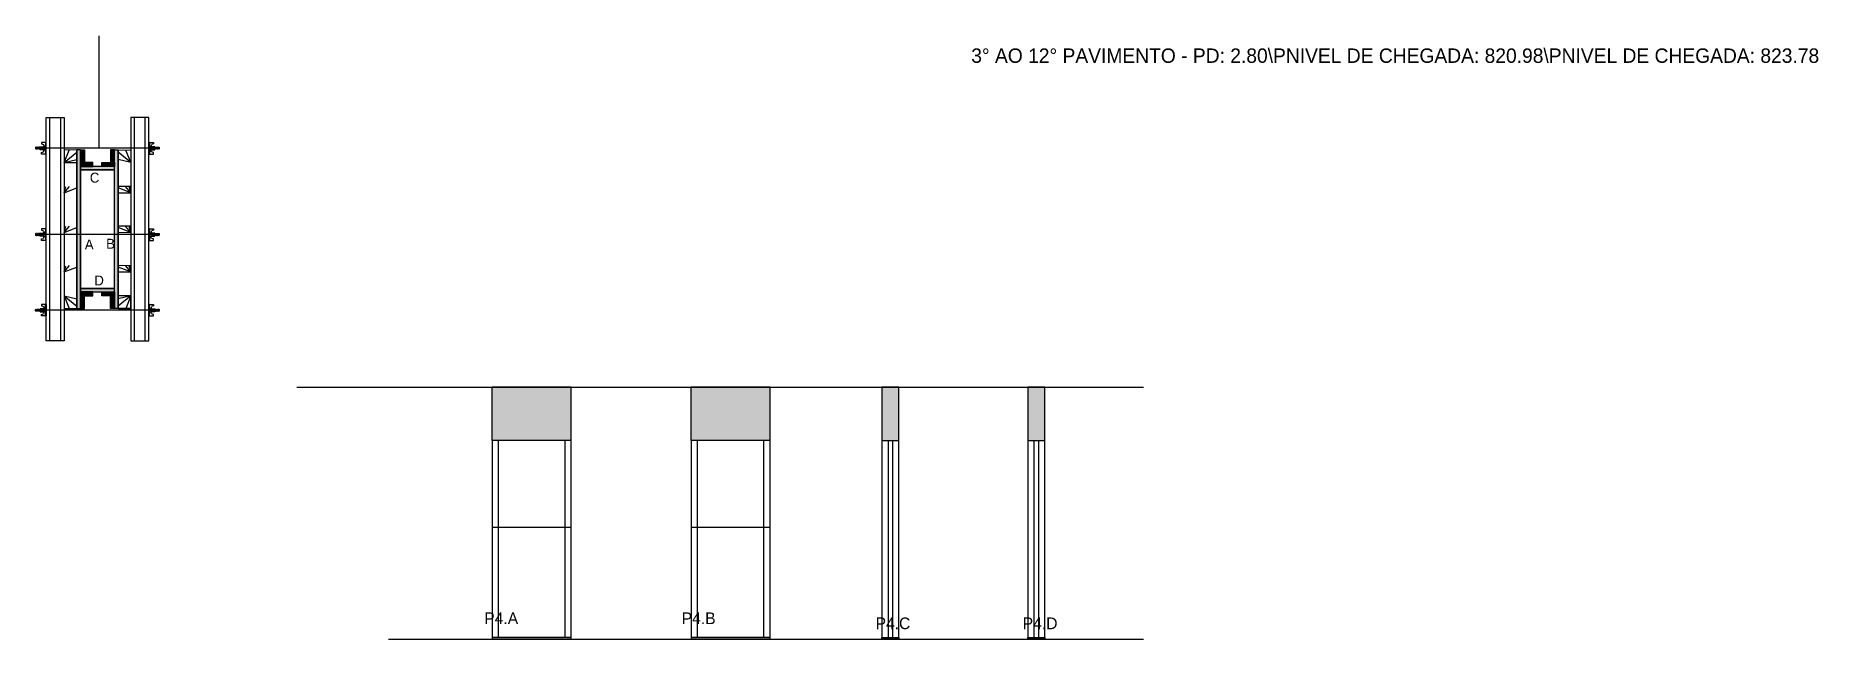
# Model space of a CAD drawing. Header units: metres. Extents: x 2715 to 4698, y 10969 to 11640.
import ezdxf

# ---------------------------------------------------------------- set-up
doc = ezdxf.new("R2010")
doc.units = ezdxf.units.M
for name, color, linetype in [('CHAPA', 7, 'Continuous'), ('COTA', 7, 'Continuous'), ('Hachura', 7, 'Continuous'), ('Madeira', 7, 'Continuous'), ('NOMENCLATURA', 7, 'Continuous'), ('Nível', 7, 'Continuous'), ('Painéis', 7, 'Continuous'), ('Perfil Metálico', 7, 'Continuous'), ('SARR_2.2x7', 7, 'Continuous'), ('SARRAFO', 7, 'Continuous'), ('Texto Seção', 7, 'Continuous'), ('TEXTO_GERAL', 7, 'Continuous')]:
    doc.layers.add(name, color=color, linetype=linetype)

msp = doc.modelspace()

# ---------------------------------------------------------------- hatches: boundary and pattern name
at = {"layer": 'COTA'}
h = msp.add_hatch(color=7, dxfattribs=at)
h.dxf.hatch_style = 1
h.paths.add_polyline_path([(3222.7, 11190), (3310.7, 11190), (3310.7, 11190), (3310.7, 11249), (3310.7, 11249), (3222.7, 11249), (3222.7, 11249), (3222.7, 11190)])
h = msp.add_hatch(color=7, dxfattribs=at)
h.dxf.hatch_style = 1
h.paths.add_polyline_path([(3444, 11190), (3532, 11190), (3532, 11190), (3532, 11249), (3532, 11249), (3444, 11249), (3444, 11249), (3444, 11190)])
h = msp.add_hatch(color=7, dxfattribs=at)
h.dxf.hatch_style = 1
h.paths.add_polyline_path([(3675.1, 11190), (3675.1, 11249), (3675.1, 11249), (3656.1, 11249), (3656.1, 11249), (3656.1, 11190), (3656.1, 11190), (3675.1, 11190)])
h = msp.add_hatch(color=7, dxfattribs=at)
h.dxf.hatch_style = 1
h.paths.add_polyline_path([(3837.5, 11190), (3837.5, 11249), (3837.5, 11249), (3818.5, 11249), (3818.5, 11249), (3818.5, 11190), (3818.5, 11190), (3837.5, 11190)])
at = {"layer": 'Hachura'}
h = msp.add_hatch(color=7, dxfattribs=at)
h.dxf.hatch_style = 1
h.paths.add_polyline_path([(2764.5, 11512.7), (2760.5, 11512.7), (2760.5, 11512.7), (2760.5, 11336.7), (2760.5, 11336.7), (2764.5, 11336.7), (2764.5, 11336.7), (2764.5, 11512.7)])
h = msp.add_hatch(color=7, dxfattribs=at)
h.dxf.hatch_style = 1
h.paths.add_polyline_path([(2764.5, 11498.7), (2768.9, 11498.7), (2768.9, 11498.7), (2768.9, 11512.7), (2768.9, 11512.7), (2764.5, 11512.7), (2764.5, 11512.7), (2764.5, 11498.7)])
h = msp.add_hatch(color=7, dxfattribs=at)
h.dxf.hatch_style = 1
h.paths.add_polyline_path([(2802.5, 11498.7), (2798.1, 11498.7), (2798.1, 11498.7), (2798.1, 11512.7), (2798.1, 11512.7), (2802.5, 11512.7), (2802.5, 11512.7), (2802.5, 11498.7)])
h = msp.add_hatch(color=7, dxfattribs=at)
h.dxf.hatch_style = 1
h.paths.add_polyline_path([(2802.5, 11512.7), (2806.5, 11512.7), (2806.5, 11512.7), (2806.5, 11336.7), (2806.5, 11336.7), (2802.5, 11336.7), (2802.5, 11336.7), (2802.5, 11512.7)])
h = msp.add_hatch(color=7, dxfattribs=at)
h.dxf.hatch_style = 1
h.paths.add_polyline_path([(2764.5, 11494.3), (2764.5, 11498.7), (2764.5, 11498.7), (2778.5, 11498.7), (2778.5, 11498.7), (2778.5, 11494.3), (2778.5, 11494.3), (2764.5, 11494.3)])
h = msp.add_hatch(color=7, dxfattribs=at)
h.dxf.hatch_style = 1
h.paths.add_polyline_path([(2802.5, 11490.7), (2802.5, 11494.3), (2802.5, 11494.3), (2764.5, 11494.3), (2764.5, 11494.3), (2764.5, 11490.7), (2764.5, 11490.7), (2802.5, 11490.7)])
h = msp.add_hatch(color=7, dxfattribs=at)
h.dxf.hatch_style = 1
h.paths.add_polyline_path([(2802.5, 11490.7), (2802.5, 11494.3), (2802.5, 11494.3), (2764.5, 11494.3), (2764.5, 11494.3), (2764.5, 11490.7), (2764.5, 11490.7), (2802.5, 11490.7)])
h = msp.add_hatch(color=7, dxfattribs=at)
h.dxf.hatch_style = 1
h.paths.add_polyline_path([(2802.5, 11494.3), (2802.5, 11498.7), (2802.5, 11498.7), (2788.5, 11498.7), (2788.5, 11498.7), (2788.5, 11494.3), (2788.5, 11494.3), (2802.5, 11494.3)])
h = msp.add_hatch(color=7, dxfattribs=at)
h.dxf.hatch_style = 1
h.paths.add_polyline_path([(2802.5, 11355.1), (2802.5, 11358.7), (2802.5, 11358.7), (2764.5, 11358.7), (2764.5, 11358.7), (2764.5, 11355.1), (2764.5, 11355.1), (2802.5, 11355.1)])
h = msp.add_hatch(color=7, dxfattribs=at)
h.dxf.hatch_style = 1
h.paths.add_polyline_path([(2802.5, 11355.1), (2802.5, 11358.7), (2802.5, 11358.7), (2764.5, 11358.7), (2764.5, 11358.7), (2764.5, 11355.1), (2764.5, 11355.1), (2802.5, 11355.1)])
h = msp.add_hatch(color=7, dxfattribs=at)
h.dxf.hatch_style = 1
h.paths.add_polyline_path([(2764.5, 11350.7), (2764.5, 11355.1), (2764.5, 11355.1), (2778.5, 11355.1), (2778.5, 11355.1), (2778.5, 11350.7), (2778.5, 11350.7), (2764.5, 11350.7)])
h = msp.add_hatch(color=7, dxfattribs=at)
h.dxf.hatch_style = 1
h.paths.add_polyline_path([(2764.5, 11350.7), (2768.9, 11350.7), (2768.9, 11350.7), (2768.9, 11336.7), (2768.9, 11336.7), (2764.5, 11336.7), (2764.5, 11336.7), (2764.5, 11350.7)])
h = msp.add_hatch(color=7, dxfattribs=at)
h.dxf.hatch_style = 1
h.paths.add_polyline_path([(2802.5, 11350.7), (2802.5, 11355.1), (2802.5, 11355.1), (2788.5, 11355.1), (2788.5, 11355.1), (2788.5, 11350.7), (2788.5, 11350.7), (2802.5, 11350.7)])
h = msp.add_hatch(color=7, dxfattribs=at)
h.dxf.hatch_style = 1
h.paths.add_polyline_path([(2802.5, 11350.7), (2798.1, 11350.7), (2798.1, 11350.7), (2798.1, 11336.7), (2798.1, 11336.7), (2802.5, 11336.7), (2802.5, 11336.7), (2802.5, 11350.7)])

# ---------------------------------------------------------------- linework, layer by layer
at = {"layer": 'CHAPA', "color": 7, "lineweight": 25}
for points in [[(2764.5, 11512.7), (2760.5, 11512.7), (2760.5, 11336.7), (2764.5, 11336.7)], [(2764.5, 11512.7), (2760.5, 11512.7), (2760.5, 11336.7), (2764.5, 11336.7)], [(2802.5, 11512.7), (2806.5, 11512.7), (2806.5, 11336.7), (2802.5, 11336.7)], [(2802.5, 11512.7), (2806.5, 11512.7), (2806.5, 11336.7), (2802.5, 11336.7)], [(2802.5, 11490.7), (2802.5, 11494.3), (2764.5, 11494.3), (2764.5, 11490.7)], [(2802.5, 11490.7), (2802.5, 11494.3), (2764.5, 11494.3), (2764.5, 11490.7)], [(2802.5, 11355.1), (2802.5, 11358.7), (2764.5, 11358.7), (2764.5, 11355.1)], [(2802.5, 11355.1), (2802.5, 11358.7), (2764.5, 11358.7), (2764.5, 11355.1)]]:
    msp.add_lwpolyline(points, close=True, dxfattribs=at)
at = {"layer": 'COTA', "color": 7, "lineweight": 25}
for p, q in [((3310.7, 11249), (3222.7, 11249)), ((3222.7, 11190), (3222.7, 11249)), ((3310.7, 11190), (3310.7, 11249)), ((3532, 11249), (3444, 11249)), ((3444, 11190), (3444, 11249)), ((3532, 11190), (3532, 11249))]:
    msp.add_line(p, q, dxfattribs=at)
for points in [[(3675.1, 11190), (3675.1, 11249), (3656.1, 11249), (3656.1, 11190)], [(3837.5, 11190), (3837.5, 11249), (3818.5, 11249), (3818.5, 11190)]]:
    msp.add_lwpolyline(points, dxfattribs=at)
at = {"layer": 'Defpoints', "color": 7, "lineweight": 25}
msp.add_line((2785.4, 11514.7), (2785.4, 11639.7), dxfattribs=at)
at = {"layer": 'Hachura', "color": 7, "lineweight": 25}
for p, q in [((2715.1, 11515.7), (2714.7, 11515.4)), ((2714.7, 11515.4), (2714.7, 11514.1)), ((2715.1, 11513.8), (2714.7, 11514.1)), ((2715.4, 11515.7), (2715.1, 11515.7)), ((2715.1, 11515.7), (2715.1, 11515.7)), ((2715.1, 11513.8), (2715.1, 11515.7)), ((2715.7, 11513.8), (2715.1, 11515.1)), ((2715.6, 11513.7), (2715.1, 11514.8)), ((2715.1, 11514.3), (2715.4, 11513.6)), ((2715.1, 11514), (2715.2, 11513.8)), ((2715.2, 11513.8), (2715.1, 11513.8)), ((2715.4, 11515.7), (2716.3, 11513.8)), ((2715.4, 11515.7), (2716.3, 11513.8)), ((2715.5, 11515.8), (2716.6, 11513.6)), ((2716.8, 11513.7), (2715.7, 11515.8)), ((2715.7, 11513.8), (2716.3, 11513.8)), ((2716.5, 11515.7), (2715.9, 11515.7)), ((2716.9, 11513.8), (2715.9, 11515.7)), ((2716.5, 11515.7), (2717.5, 11513.8)), ((2716.6, 11515.8), (2717.7, 11513.6)), ((2717.9, 11513.7), (2716.9, 11515.8)), ((2717.5, 11513.8), (2716.9, 11513.8)), ((2717.7, 11515.7), (2717.1, 11515.7)), ((2718, 11513.8), (2717.1, 11515.7)), ((2717.3, 11515.7), (2717.1, 11515.7)), ((2717.7, 11515.7), (2718.7, 11513.8)), ((2717.8, 11515.8), (2718.9, 11513.6)), ((2719.1, 11513.7), (2718, 11515.8)), ((2718.2, 11513.8), (2718, 11513.8)), ((2718.9, 11515.7), (2718.2, 11515.7)), ((2719.2, 11513.8), (2718.2, 11515.7)), ((2718.2, 11513.8), (2718.7, 11513.8)), ((2718.9, 11515.7), (2719.8, 11513.8)), ((2719.8, 11514.5), (2719.2, 11515.8)), ((2719.2, 11513.8), (2719.8, 11513.8)), ((2719.8, 11514.8), (2719.4, 11515.7)), ((2719.8, 11515.7), (2719.4, 11515.7)), ((2851.3, 11514.7), (2719.5, 11514.7)), ((2719.8, 11513), (2719.8, 11516.3)), ((2719.8, 11516.3), (2723, 11516.3)), ((2719.8, 11515.3), (2723, 11515.3)), ((2719.8, 11513.8), (2723, 11513.8)), ((2723, 11513), (2719.8, 11513)), ((2719.9, 11513), (2719.9, 11516.3)), ((2726.5, 11521.1), (2721.4, 11521.1)), ((2721.4, 11521.1), (2721.4, 11519.4)), ((2721.4, 11519.4), (2723.6, 11518.9)), ((2721.4, 11509.9), (2723.6, 11510.5)), ((2721.4, 11508.2), (2721.4, 11509.9)), ((2725.6, 11508.2), (2721.4, 11508.2)), ((2723, 11516.6), (2723, 11512.7)), ((2725.6, 11516.6), (2723, 11516.6)), ((2723, 11512.7), (2723, 11513)), ((2723, 11512.7), (2723, 11513)), ((2723, 11512.7), (2725.6, 11512.7)), ((2725.6, 11515), (2723.6, 11515)), ((2723.6, 11514.5), (2725.6, 11514.5)), ((2723.8, 11518.5), (2723.8, 11516.6)), ((2723.8, 11510.8), (2723.8, 11512.7)), ((2725.6, 11521.1), (2725.6, 11508.2)), ((2725.6, 11521.1), (2725.6, 11516)), ((2725.6, 11521), (2726.5, 11521)), ((2725.6, 11520.8), (2726.5, 11520.8)), ((2725.6, 11520.4), (2726.5, 11520.4)), ((2725.6, 11520), (2726.5, 11520)), ((2725.6, 11519.1), (2726.5, 11519.1)), ((2725.6, 11517.7), (2726.5, 11517.7)), ((2725.6, 11514.7), (2725.6, 11516.6)), ((2725.6, 11516), (2725.6, 11515.3)), ((2725.6, 11514.7), (2726.5, 11514.7)), ((2725.6, 11511.6), (2726.5, 11511.6)), ((2725.6, 11510.2), (2726.5, 11510.2)), ((2725.6, 11509.4), (2726.5, 11509.4)), ((2725.6, 11508.9), (2726.5, 11508.9)), ((2725.6, 11508.6), (2726.5, 11508.6)), ((2725.6, 11508.4), (2726.5, 11508.4)), ((2725.6, 11508.2), (2726.5, 11508.2)), ((2725.9, 11515.6), (2725.7, 11515.6)), ((2725.8, 11513.7), (2726.2, 11513.7)), ((2726.4, 11515.6), (2725.9, 11515.6)), ((2726.5, 11508.2), (2726.5, 11521.1)), ((2726.5, 11509.2), (2726.5, 11517)), ((2840.5, 11508.2), (2840.5, 11521.1)), ((2840.5, 11521.1), (2845.7, 11521.1)), ((2841.5, 11521), (2840.5, 11521)), ((2841.5, 11520.8), (2840.5, 11520.8)), ((2841.5, 11520.4), (2840.5, 11520.4)), ((2841.5, 11520), (2840.5, 11520)), ((2841.5, 11519.1), (2840.5, 11519.1)), ((2841.5, 11517.7), (2840.5, 11517.7)), ((2840.5, 11509.2), (2840.5, 11517)), ((2841.4, 11514.7), (2840.5, 11514.7)), ((2841.5, 11511.6), (2840.5, 11511.6)), ((2841.5, 11510.2), (2840.5, 11510.2)), ((2841.5, 11509.4), (2840.5, 11509.4)), ((2841.5, 11508.9), (2840.5, 11508.9)), ((2841.5, 11508.6), (2840.5, 11508.6)), ((2841.5, 11508.4), (2840.5, 11508.4)), ((2841.4, 11508.2), (2840.5, 11508.2)), ((2840.7, 11515.6), (2841.1, 11515.6)), ((2841.3, 11513.7), (2840.9, 11513.7)), ((2841.1, 11515.6), (2841.3, 11515.6)), ((2841.4, 11521.1), (2841.4, 11508.2)), ((2841.4, 11521.1), (2841.4, 11516)), ((2841.4, 11514.7), (2841.4, 11516.6)), ((2841.4, 11516.6), (2844, 11516.6)), ((2841.4, 11516), (2841.4, 11515.3)), ((2841.4, 11515), (2843.4, 11515)), ((2843.4, 11514.5), (2841.4, 11514.5)), ((2844, 11512.7), (2841.4, 11512.7)), ((2841.4, 11508.2), (2845.7, 11508.2)), ((2843.2, 11518.5), (2843.2, 11516.6)), ((2843.2, 11510.8), (2843.2, 11512.7)), ((2845.7, 11519.4), (2843.5, 11518.9)), ((2845.7, 11509.9), (2843.5, 11510.5)), ((2844, 11516.6), (2844, 11512.7)), ((2847.2, 11516.3), (2844, 11516.3)), ((2847.2, 11515.3), (2844, 11515.3)), ((2847.2, 11513.8), (2844, 11513.8)), ((2844, 11513), (2847.2, 11513)), ((2844, 11512.7), (2844, 11513)), ((2844, 11512.7), (2844, 11513)), ((2845.7, 11521.1), (2845.7, 11519.4)), ((2845.7, 11508.2), (2845.7, 11509.9)), ((2847.2, 11513), (2847.2, 11516.3)), ((2847.2, 11513), (2847.2, 11516.3)), ((2847.2, 11514.5), (2847.9, 11515.8)), ((2848.2, 11515.7), (2847.2, 11513.8)), ((2847.2, 11514.8), (2847.7, 11515.7)), ((2847.2, 11515.7), (2847.7, 11515.7)), ((2847.9, 11513.8), (2847.2, 11513.8)), ((2847.9, 11513.8), (2848.9, 11515.7)), ((2848, 11513.7), (2849, 11515.8)), ((2849.3, 11515.8), (2848.2, 11513.6)), ((2848.2, 11515.7), (2848.9, 11515.7)), ((2849.4, 11515.7), (2848.4, 11513.8)), ((2848.8, 11513.8), (2848.4, 11513.8)), ((2848.8, 11513.8), (2849, 11513.8)), ((2849, 11513.8), (2850, 11515.7)), ((2849.1, 11513.7), (2850.2, 11515.8)), ((2850.4, 11515.8), (2849.4, 11513.6)), ((2849.4, 11515.7), (2850, 11515.7)), ((2850.5, 11515.7), (2849.6, 11513.8)), ((2849.6, 11513.8), (2850.2, 11513.8)), ((2849.8, 11515.7), (2850, 11515.7)), ((2850.2, 11513.8), (2851.2, 11515.7)), ((2850.3, 11513.7), (2851.4, 11515.8)), ((2851.6, 11515.8), (2850.5, 11513.6)), ((2850.5, 11515.7), (2851.2, 11515.7)), ((2851.7, 11515.7), (2850.7, 11513.8)), ((2851.7, 11515.7), (2850.7, 11513.8)), ((2851.4, 11513.8), (2850.7, 11513.8)), ((2851.4, 11513.8), (2852, 11515.1)), ((2851.4, 11513.7), (2852, 11514.8)), ((2851.7, 11515.7), (2852, 11515.7)), ((2852, 11514.3), (2851.7, 11513.6)), ((2852, 11514), (2851.9, 11513.8)), ((2851.9, 11513.8), (2852, 11513.8)), ((2852, 11515.7), (2852, 11515.7)), ((2852, 11515.7), (2852.3, 11515.4)), ((2852, 11513.8), (2852, 11515.7)), ((2852, 11513.8), (2852.3, 11514.1)), ((2852.3, 11515.4), (2852.3, 11514.1)), ((2726.5, 11425.1), (2721.4, 11425.1)), ((2721.4, 11425.1), (2721.4, 11423.4)), ((2725.6, 11425.1), (2725.6, 11412.2)), ((2725.6, 11425.1), (2725.6, 11420)), ((2725.6, 11425), (2726.5, 11425)), ((2726.5, 11412.2), (2726.5, 11425.1)), ((2840.5, 11412.2), (2840.5, 11425.1)), ((2840.5, 11425.1), (2845.7, 11425.1)), ((2841.5, 11425), (2840.5, 11425)), ((2841.4, 11425.1), (2841.4, 11412.2)), ((2841.4, 11425.1), (2841.4, 11420)), ((2845.7, 11425.1), (2845.7, 11423.4)), ((2715.1, 11419.7), (2714.7, 11419.4)), ((2714.7, 11419.4), (2714.7, 11418.1)), ((2715.1, 11417.8), (2714.7, 11418.1)), ((2715.4, 11419.7), (2715.1, 11419.7)), ((2715.1, 11419.7), (2715.1, 11419.7)), ((2715.1, 11417.8), (2715.1, 11419.7)), ((2715.7, 11417.8), (2715.1, 11419.1)), ((2715.6, 11417.7), (2715.1, 11418.8)), ((2715.1, 11418.3), (2715.4, 11417.6)), ((2715.1, 11418), (2715.2, 11417.8)), ((2715.2, 11417.8), (2715.1, 11417.8)), ((2715.4, 11419.7), (2716.3, 11417.8)), ((2715.4, 11419.7), (2716.3, 11417.8)), ((2715.5, 11419.8), (2716.6, 11417.6)), ((2716.8, 11417.7), (2715.7, 11419.8)), ((2715.7, 11417.8), (2716.3, 11417.8)), ((2716.5, 11419.7), (2715.9, 11419.7)), ((2716.9, 11417.8), (2715.9, 11419.7)), ((2716.5, 11419.7), (2717.5, 11417.8)), ((2716.6, 11419.8), (2717.7, 11417.6)), ((2717.9, 11417.7), (2716.9, 11419.8)), ((2717.5, 11417.8), (2716.9, 11417.8)), ((2717.7, 11419.7), (2717.1, 11419.7)), ((2718, 11417.8), (2717.1, 11419.7)), ((2717.3, 11419.7), (2717.1, 11419.7)), ((2717.7, 11419.7), (2718.7, 11417.8)), ((2717.8, 11419.8), (2718.9, 11417.6)), ((2719.1, 11417.7), (2718, 11419.8)), ((2718.2, 11417.8), (2718, 11417.8)), ((2718.9, 11419.7), (2718.2, 11419.7)), ((2719.2, 11417.8), (2718.2, 11419.7)), ((2718.2, 11417.8), (2718.7, 11417.8)), ((2718.9, 11419.7), (2719.8, 11417.8)), ((2719.8, 11418.5), (2719.2, 11419.8)), ((2719.2, 11417.8), (2719.8, 11417.8)), ((2719.8, 11418.8), (2719.4, 11419.7)), ((2719.8, 11419.7), (2719.4, 11419.7)), ((2851.3, 11418.7), (2719.5, 11418.7)), ((2719.8, 11417), (2719.8, 11420.3)), ((2719.8, 11420.3), (2723, 11420.3)), ((2719.8, 11419.3), (2723, 11419.3)), ((2719.8, 11417.8), (2723, 11417.8)), ((2723, 11417), (2719.8, 11417)), ((2719.9, 11417), (2719.9, 11420.3)), ((2721.4, 11423.4), (2723.6, 11422.9)), ((2721.4, 11413.9), (2723.6, 11414.5)), ((2721.4, 11412.2), (2721.4, 11413.9)), ((2725.6, 11412.2), (2721.4, 11412.2)), ((2723, 11420.6), (2723, 11416.7)), ((2725.6, 11420.6), (2723, 11420.6)), ((2723, 11416.7), (2723, 11417)), ((2723, 11416.7), (2723, 11417)), ((2723, 11416.7), (2725.6, 11416.7)), ((2725.6, 11419), (2723.6, 11419)), ((2723.6, 11418.5), (2725.6, 11418.5)), ((2723.8, 11422.5), (2723.8, 11420.6)), ((2723.8, 11414.8), (2723.8, 11416.7)), ((2725.6, 11424.8), (2726.5, 11424.8)), ((2725.6, 11424.4), (2726.5, 11424.4)), ((2725.6, 11424), (2726.5, 11424)), ((2725.6, 11423.1), (2726.5, 11423.1)), ((2725.6, 11421.7), (2726.5, 11421.7)), ((2725.6, 11418.7), (2725.6, 11420.6)), ((2725.6, 11420), (2725.6, 11419.3)), ((2725.6, 11418.7), (2726.5, 11418.7)), ((2725.6, 11415.6), (2726.5, 11415.6)), ((2725.6, 11414.2), (2726.5, 11414.2)), ((2725.6, 11413.4), (2726.5, 11413.4)), ((2725.6, 11412.9), (2726.5, 11412.9)), ((2725.6, 11412.6), (2726.5, 11412.6)), ((2725.6, 11412.4), (2726.5, 11412.4)), ((2725.6, 11412.2), (2726.5, 11412.2)), ((2725.9, 11419.6), (2725.7, 11419.6)), ((2725.8, 11417.7), (2726.2, 11417.7)), ((2726.4, 11419.6), (2725.9, 11419.6)), ((2726.5, 11413.2), (2726.5, 11421)), ((2841.5, 11424.8), (2840.5, 11424.8)), ((2841.5, 11424.4), (2840.5, 11424.4)), ((2841.5, 11424), (2840.5, 11424)), ((2841.5, 11423.1), (2840.5, 11423.1)), ((2841.5, 11421.7), (2840.5, 11421.7)), ((2840.5, 11413.2), (2840.5, 11421)), ((2841.4, 11418.7), (2840.5, 11418.7)), ((2841.5, 11415.6), (2840.5, 11415.6)), ((2841.5, 11414.2), (2840.5, 11414.2)), ((2841.5, 11413.4), (2840.5, 11413.4)), ((2841.5, 11412.9), (2840.5, 11412.9)), ((2841.5, 11412.6), (2840.5, 11412.6)), ((2841.5, 11412.4), (2840.5, 11412.4)), ((2841.4, 11412.2), (2840.5, 11412.2)), ((2840.7, 11419.6), (2841.1, 11419.6)), ((2841.3, 11417.7), (2840.9, 11417.7)), ((2841.1, 11419.6), (2841.3, 11419.6)), ((2841.4, 11418.7), (2841.4, 11420.6)), ((2841.4, 11420.6), (2844, 11420.6)), ((2841.4, 11420), (2841.4, 11419.3)), ((2841.4, 11419), (2843.4, 11419)), ((2843.4, 11418.5), (2841.4, 11418.5)), ((2844, 11416.7), (2841.4, 11416.7)), ((2841.4, 11412.2), (2845.7, 11412.2)), ((2843.2, 11422.5), (2843.2, 11420.6)), ((2843.2, 11414.8), (2843.2, 11416.7)), ((2845.7, 11423.4), (2843.5, 11422.9)), ((2845.7, 11413.9), (2843.5, 11414.5)), ((2844, 11420.6), (2844, 11416.7)), ((2847.2, 11420.3), (2844, 11420.3)), ((2847.2, 11419.3), (2844, 11419.3)), ((2847.2, 11417.8), (2844, 11417.8)), ((2844, 11417), (2847.2, 11417)), ((2844, 11416.7), (2844, 11417)), ((2844, 11416.7), (2844, 11417)), ((2845.7, 11412.2), (2845.7, 11413.9)), ((2847.2, 11417), (2847.2, 11420.3)), ((2847.2, 11417), (2847.2, 11420.3)), ((2847.2, 11418.5), (2847.9, 11419.8)), ((2848.2, 11419.7), (2847.2, 11417.8)), ((2847.2, 11418.8), (2847.7, 11419.7)), ((2847.2, 11419.7), (2847.7, 11419.7)), ((2847.9, 11417.8), (2847.2, 11417.8)), ((2847.9, 11417.8), (2848.9, 11419.7)), ((2848, 11417.7), (2849, 11419.8)), ((2849.3, 11419.8), (2848.2, 11417.6)), ((2848.2, 11419.7), (2848.9, 11419.7)), ((2849.4, 11419.7), (2848.4, 11417.8)), ((2848.8, 11417.8), (2848.4, 11417.8)), ((2848.8, 11417.8), (2849, 11417.8)), ((2849, 11417.8), (2850, 11419.7)), ((2849.1, 11417.7), (2850.2, 11419.8)), ((2850.4, 11419.8), (2849.4, 11417.6)), ((2849.4, 11419.7), (2850, 11419.7)), ((2850.5, 11419.7), (2849.6, 11417.8)), ((2849.6, 11417.8), (2850.2, 11417.8)), ((2849.8, 11419.7), (2850, 11419.7)), ((2850.2, 11417.8), (2851.2, 11419.7)), ((2850.3, 11417.7), (2851.4, 11419.8)), ((2851.6, 11419.8), (2850.5, 11417.6)), ((2850.5, 11419.7), (2851.2, 11419.7)), ((2851.7, 11419.7), (2850.7, 11417.8)), ((2851.7, 11419.7), (2850.7, 11417.8)), ((2851.4, 11417.8), (2850.7, 11417.8)), ((2851.4, 11417.8), (2852, 11419.1)), ((2851.4, 11417.7), (2852, 11418.8)), ((2851.7, 11419.7), (2852, 11419.7)), ((2852, 11418.3), (2851.7, 11417.6)), ((2852, 11418), (2851.9, 11417.8)), ((2851.9, 11417.8), (2852, 11417.8)), ((2852, 11419.7), (2852, 11419.7)), ((2852, 11419.7), (2852.3, 11419.4)), ((2852, 11417.8), (2852, 11419.7)), ((2852, 11417.8), (2852.3, 11418.1)), ((2852.3, 11419.4), (2852.3, 11418.1)), ((2715.1, 11335.6), (2714.7, 11335.2)), ((2714.7, 11333.9), (2714.7, 11335.2)), ((2715.1, 11333.6), (2714.7, 11333.9)), ((2715.1, 11335), (2715.4, 11335.7)), ((2715.6, 11335.7), (2715.1, 11334.5)), ((2715.1, 11335.3), (2715.2, 11335.6)), ((2715.2, 11335.6), (2715.1, 11335.6)), ((2715.7, 11335.6), (2715.1, 11334.3)), ((2715.1, 11335.6), (2715.1, 11333.6)), ((2715.4, 11333.6), (2715.1, 11333.6)), ((2715.1, 11333.6), (2715.1, 11333.6)), ((2715.4, 11333.6), (2716.3, 11335.6)), ((2715.4, 11333.6), (2716.3, 11335.6)), ((2715.5, 11333.6), (2716.6, 11335.7)), ((2716.8, 11335.7), (2715.7, 11333.5)), ((2715.7, 11335.6), (2716.3, 11335.6)), ((2716.9, 11335.6), (2715.9, 11333.6)), ((2716.5, 11333.6), (2715.9, 11333.6)), ((2716.5, 11333.6), (2717.5, 11335.6)), ((2716.6, 11333.6), (2717.7, 11335.7)), ((2717.9, 11335.7), (2716.9, 11333.5)), ((2717.5, 11335.6), (2716.9, 11335.6)), ((2718, 11335.6), (2717.1, 11333.6)), ((2717.7, 11333.6), (2717.1, 11333.6)), ((2717.3, 11333.6), (2717.1, 11333.6)), ((2717.7, 11333.6), (2718.7, 11335.6)), ((2717.8, 11333.6), (2718.9, 11335.7)), ((2719.1, 11335.7), (2718, 11333.5)), ((2718.2, 11335.6), (2718, 11335.6)), ((2718.2, 11335.6), (2718.7, 11335.6)), ((2719.2, 11335.6), (2718.2, 11333.6)), ((2718.9, 11333.6), (2718.2, 11333.6)), ((2718.9, 11333.6), (2719.8, 11335.6)), ((2719.2, 11335.6), (2719.8, 11335.6)), ((2719.8, 11334.8), (2719.2, 11333.5)), ((2719.8, 11334.5), (2719.4, 11333.6)), ((2719.8, 11333.6), (2719.4, 11333.6)), ((2851.3, 11334.7), (2719.5, 11334.7)), ((2719.8, 11336.3), (2719.8, 11333)), ((2723, 11336.3), (2719.8, 11336.3)), ((2719.8, 11335.6), (2723, 11335.6)), ((2719.8, 11334), (2723, 11334)), ((2719.8, 11333), (2723, 11333)), ((2719.9, 11336.3), (2719.9, 11333)), ((2725.6, 11341.1), (2721.4, 11341.1)), ((2721.4, 11341.1), (2721.4, 11339.4)), ((2721.4, 11339.4), (2723.6, 11338.9)), ((2721.4, 11329.9), (2723.6, 11330.5)), ((2721.4, 11328.2), (2721.4, 11329.9)), ((2726.5, 11328.2), (2721.4, 11328.2)), ((2723, 11332.7), (2723, 11336.6)), ((2723, 11336.6), (2725.6, 11336.6)), ((2723, 11336.6), (2723, 11336.3)), ((2723, 11336.6), (2723, 11336.3)), ((2725.6, 11332.7), (2723, 11332.7)), ((2723.6, 11334.9), (2725.6, 11334.9)), ((2725.6, 11334.3), (2723.6, 11334.3)), ((2723.8, 11338.5), (2723.8, 11336.6)), ((2723.8, 11330.8), (2723.8, 11332.7)), ((2725.6, 11328.2), (2725.6, 11341.1)), ((2725.6, 11341.1), (2726.5, 11341.1)), ((2725.6, 11341), (2726.5, 11341)), ((2725.6, 11340.8), (2726.5, 11340.8)), ((2725.6, 11340.4), (2726.5, 11340.4)), ((2725.6, 11340), (2726.5, 11340)), ((2725.6, 11339.1), (2726.5, 11339.1)), ((2725.6, 11337.7), (2726.5, 11337.7)), ((2725.6, 11334.7), (2725.6, 11332.7)), ((2725.6, 11334.7), (2726.5, 11334.7)), ((2725.6, 11333.4), (2725.6, 11334)), ((2725.6, 11328.2), (2725.6, 11333.4)), ((2725.6, 11331.6), (2726.5, 11331.6)), ((2725.6, 11330.2), (2726.5, 11330.2)), ((2725.6, 11329.4), (2726.5, 11329.4)), ((2725.6, 11328.9), (2726.5, 11328.9)), ((2725.6, 11328.6), (2726.5, 11328.6)), ((2725.6, 11328.4), (2726.5, 11328.4)), ((2725.9, 11333.7), (2725.7, 11333.7)), ((2725.8, 11335.6), (2726.2, 11335.6)), ((2726.4, 11333.7), (2725.9, 11333.7)), ((2726.5, 11341.1), (2726.5, 11328.2)), ((2726.5, 11340.2), (2726.5, 11332.3)), ((2840.5, 11341.1), (2840.5, 11328.2)), ((2841.4, 11341.1), (2840.5, 11341.1)), ((2841.5, 11341), (2840.5, 11341)), ((2841.5, 11340.8), (2840.5, 11340.8)), ((2841.5, 11340.4), (2840.5, 11340.4)), ((2840.5, 11340.2), (2840.5, 11332.3)), ((2841.5, 11340), (2840.5, 11340)), ((2841.5, 11339.1), (2840.5, 11339.1)), ((2841.5, 11337.7), (2840.5, 11337.7)), ((2841.4, 11334.7), (2840.5, 11334.7)), ((2841.5, 11331.6), (2840.5, 11331.6)), ((2841.5, 11330.2), (2840.5, 11330.2)), ((2841.5, 11329.4), (2840.5, 11329.4)), ((2841.5, 11328.9), (2840.5, 11328.9)), ((2841.5, 11328.6), (2840.5, 11328.6)), ((2841.5, 11328.4), (2840.5, 11328.4)), ((2840.5, 11328.2), (2845.7, 11328.2)), ((2840.7, 11333.7), (2841.1, 11333.7)), ((2841.3, 11335.6), (2840.9, 11335.6)), ((2841.1, 11333.7), (2841.3, 11333.7)), ((2841.4, 11328.2), (2841.4, 11341.1)), ((2841.4, 11341.1), (2845.7, 11341.1)), ((2844, 11336.6), (2841.4, 11336.6)), ((2843.4, 11334.9), (2841.4, 11334.9)), ((2841.4, 11334.7), (2841.4, 11332.7)), ((2841.4, 11334.3), (2843.4, 11334.3)), ((2841.4, 11333.4), (2841.4, 11334)), ((2841.4, 11328.2), (2841.4, 11333.4)), ((2841.4, 11332.7), (2844, 11332.7)), ((2843.2, 11338.5), (2843.2, 11336.6)), ((2843.2, 11330.8), (2843.2, 11332.7)), ((2845.7, 11339.4), (2843.5, 11338.9)), ((2845.7, 11329.9), (2843.5, 11330.5)), ((2844, 11332.7), (2844, 11336.6)), ((2844, 11336.6), (2844, 11336.3)), ((2844, 11336.6), (2844, 11336.3)), ((2844, 11336.3), (2847.2, 11336.3)), ((2847.2, 11335.6), (2844, 11335.6)), ((2847.2, 11334), (2844, 11334)), ((2847.2, 11333), (2844, 11333)), ((2845.7, 11341.1), (2845.7, 11339.4)), ((2845.7, 11328.2), (2845.7, 11329.9)), ((2847.2, 11336.3), (2847.2, 11333)), ((2847.2, 11336.3), (2847.2, 11333)), ((2847.9, 11335.6), (2847.2, 11335.6)), ((2848.2, 11333.6), (2847.2, 11335.6)), ((2847.2, 11334.8), (2847.9, 11333.5)), ((2847.2, 11334.5), (2847.7, 11333.6)), ((2847.2, 11333.6), (2847.7, 11333.6)), ((2847.9, 11335.6), (2848.9, 11333.6)), ((2848, 11335.7), (2849, 11333.5)), ((2849.3, 11333.6), (2848.2, 11335.7)), ((2848.2, 11333.6), (2848.9, 11333.6)), ((2848.8, 11335.6), (2848.4, 11335.6)), ((2849.4, 11333.6), (2848.4, 11335.6)), ((2848.8, 11335.6), (2849, 11335.6)), ((2849, 11335.6), (2850, 11333.6)), ((2849.1, 11335.7), (2850.2, 11333.5)), ((2850.4, 11333.6), (2849.4, 11335.7)), ((2849.4, 11333.6), (2850, 11333.6)), ((2849.6, 11335.6), (2850.2, 11335.6)), ((2850.5, 11333.6), (2849.6, 11335.6)), ((2849.8, 11333.6), (2850, 11333.6)), ((2850.2, 11335.6), (2851.2, 11333.6)), ((2850.3, 11335.7), (2851.4, 11333.5)), ((2851.6, 11333.6), (2850.5, 11335.7)), ((2850.5, 11333.6), (2851.2, 11333.6)), ((2851.7, 11333.6), (2850.7, 11335.6)), ((2851.4, 11335.6), (2850.7, 11335.6)), ((2851.7, 11333.6), (2850.7, 11335.6)), ((2851.4, 11335.7), (2852, 11334.5)), ((2851.4, 11335.6), (2852, 11334.3)), ((2852, 11335), (2851.7, 11335.7)), ((2851.7, 11333.6), (2852, 11333.6)), ((2852, 11335.3), (2851.9, 11335.6)), ((2851.9, 11335.6), (2852, 11335.6)), ((2852, 11335.6), (2852.3, 11335.2)), ((2852, 11335.6), (2852, 11333.6)), ((2852, 11333.6), (2852.3, 11333.9)), ((2852, 11333.6), (2852, 11333.6)), ((2852.3, 11333.9), (2852.3, 11335.2))]:
    msp.add_line(p, q, dxfattribs=at)
at = {"layer": 'Madeira', "color": 7, "lineweight": 25}
for p, q in [((2746.5, 11498.6), (2751.9, 11512.6)), ((2746.5, 11498.6), (2760.5, 11510.2)), ((2820.5, 11498.6), (2806.5, 11510.2)), ((2820.5, 11498.6), (2815.1, 11512.6)), ((2746.5, 11498.6), (2760.5, 11502.1)), ((2820.5, 11498.6), (2806.5, 11502.1)), ((2746.5, 11465.1), (2752.3, 11472.2)), ((2746.5, 11465.1), (2748.3, 11472.1)), ((2746.5, 11465.1), (2760.5, 11470.6)), ((2820.5, 11465.1), (2806.5, 11470.6)), ((2820.5, 11465.1), (2814.8, 11472.2)), ((2820.5, 11465.1), (2818.8, 11472.1)), ((2746.5, 11421.1), (2752.3, 11428.2)), ((2746.5, 11421.1), (2748.3, 11428.1)), ((2746.5, 11421.1), (2760.5, 11426.6)), ((2820.5, 11421.1), (2806.5, 11426.6)), ((2820.5, 11421.1), (2814.8, 11428.2)), ((2820.5, 11421.1), (2818.8, 11428.1)), ((2746.5, 11377.1), (2752.3, 11384.2)), ((2746.5, 11377.1), (2748.3, 11384.1)), ((2746.5, 11377.1), (2760.5, 11382.6)), ((2820.5, 11377.1), (2806.5, 11382.6)), ((2820.5, 11377.1), (2814.8, 11384.2)), ((2820.5, 11377.1), (2818.8, 11384.1)), ((2746.5, 11350.6), (2760.5, 11339.1)), ((2746.5, 11350.6), (2760.5, 11347.2)), ((2746.5, 11350.6), (2752, 11336.7)), ((2820.5, 11350.6), (2806.5, 11339.1)), ((2820.5, 11350.6), (2806.5, 11347.2)), ((2820.5, 11350.6), (2815.1, 11336.7))]:
    msp.add_line(p, q, dxfattribs=at)
for points in [[(2746.5, 11498.6), (2760.5, 11498.7), (2760.5, 11512.7), (2746.5, 11512.6)], [(2746.5, 11336.6), (2760.5, 11336.7), (2760.5, 11512.7), (2746.5, 11512.6)], [(2820.5, 11336.6), (2806.5, 11336.7), (2806.5, 11512.7), (2820.5, 11512.6)], [(2820.5, 11465.1), (2820.5, 11472.1), (2806.5, 11472.2), (2806.5, 11465.2)], [(2820.5, 11421.1), (2820.5, 11428.1), (2806.5, 11428.2), (2806.5, 11421.2)], [(2820.5, 11377.1), (2820.5, 11384.1), (2806.5, 11384.2), (2806.5, 11377.2)], [(2820.5, 11350.6), (2806.5, 11350.7), (2806.5, 11336.7), (2820.5, 11336.6)]]:
    msp.add_lwpolyline(points, close=True, dxfattribs=at)
at = {"layer": 'Nível', "color": 7, "lineweight": 25}
for p, q in [((3005.2, 11249), (3947.2, 11249)), ((3107.4, 10969), (3947.2, 10969))]:
    msp.add_line(p, q, dxfattribs=at)
at = {"layer": 'Painéis', "color": 7, "lineweight": 25}
for p, q in [((3222.7, 11190), (3222.7, 10969)), ((3310.7, 11190), (3222.7, 11190)), ((3310.7, 11190), (3222.7, 11190)), ((3310.7, 10971), (3310.7, 11190)), ((3444, 11190), (3444, 10969)), ((3532, 11190), (3444, 11190)), ((3532, 11190), (3444, 11190)), ((3532, 10971), (3532, 11190)), ((3656.1, 11190), (3656.1, 10971)), ((3656.1, 11190), (3675.1, 11190)), ((3675.1, 10971), (3675.1, 11190)), ((3818.5, 11190), (3818.5, 10971)), ((3818.5, 11190), (3837.5, 11190)), ((3837.5, 10971), (3837.5, 11190)), ((3310.7, 11093), (3222.7, 11093)), ((3532, 11093), (3444, 11093)), ((3222.7, 10971), (3310.7, 10971)), ((3444, 10971), (3532, 10971)), ((3656.1, 10971), (3675.1, 10971)), ((3818.5, 10971), (3837.5, 10971))]:
    msp.add_line(p, q, dxfattribs=at)
for points in [[(2764.5, 11358.7), (2802.5, 11358.7), (2802.5, 11490.7), (2764.5, 11490.7)], [(3310.7, 10971), (3222.7, 10971), (3222.7, 10969), (3310.7, 10969)], [(3532, 10971), (3444, 10971), (3444, 10969), (3532, 10969)], [(3656.1, 10971), (3675.1, 10971), (3675.1, 10969), (3656.1, 10969)], [(3818.5, 10971), (3837.5, 10971), (3837.5, 10969), (3818.5, 10969)]]:
    msp.add_lwpolyline(points, close=True, dxfattribs=at)
at = {"layer": 'Perfil Metálico', "color": 7, "lineweight": 25}
for points in [[(2726.5, 11548.7), (2746.5, 11548.7), (2746.5, 11300.7), (2726.5, 11300.7)], [(2742.5, 11300.7), (2730.5, 11300.7), (2730.5, 11548.7), (2742.5, 11548.7)], [(2840.5, 11548.7), (2820.5, 11548.7), (2820.5, 11300.7), (2840.5, 11300.7)], [(2824.5, 11300.7), (2836.5, 11300.7), (2836.5, 11548.7), (2824.5, 11548.7)]]:
    msp.add_lwpolyline(points, close=True, dxfattribs=at)
at = {"layer": 'SARR_2.2x7', "color": 7, "lineweight": 25}
for p, q in [((3229.7, 11093), (3229.7, 11190)), ((3303.7, 11093), (3303.7, 11190)), ((3451, 11093), (3451, 11190)), ((3525, 11093), (3525, 11190)), ((3663.1, 11190), (3663.1, 10971)), ((3668.1, 11190), (3668.1, 10971)), ((3825.5, 11190), (3825.5, 10971)), ((3830.5, 11190), (3830.5, 10971)), ((3229.7, 10971), (3229.7, 11093)), ((3303.7, 10971), (3303.7, 11093)), ((3451, 10971), (3451, 11093)), ((3525, 10971), (3525, 11093)), ((3229.7, 10971), (3229.7, 10971)), ((3303.7, 10971), (3303.7, 10971)), ((3451, 10971), (3451, 10971)), ((3525, 10971), (3525, 10971))]:
    msp.add_line(p, q, dxfattribs=at)
at = {"layer": 'SARRAFO', "color": 7, "lineweight": 25}
for points in [[(2768.9, 11512.7), (2768.9, 11498.7), (2764.5, 11498.7), (2764.5, 11512.7)], [(2798.1, 11512.7), (2798.1, 11498.7), (2802.5, 11498.7), (2802.5, 11512.7)], [(2778.5, 11498.7), (2764.5, 11498.7), (2764.5, 11494.3), (2778.5, 11494.3)], [(2788.5, 11498.7), (2802.5, 11498.7), (2802.5, 11494.3), (2788.5, 11494.3)], [(2778.5, 11355.1), (2764.5, 11355.1), (2764.5, 11350.7), (2778.5, 11350.7)], [(2768.9, 11336.7), (2768.9, 11350.7), (2764.5, 11350.7), (2764.5, 11336.7)], [(2788.5, 11355.1), (2802.5, 11355.1), (2802.5, 11350.7), (2788.5, 11350.7)], [(2798.1, 11336.7), (2798.1, 11350.7), (2802.5, 11350.7), (2802.5, 11336.7)]]:
    msp.add_lwpolyline(points, close=True, dxfattribs=at)

# ---------------------------------------------------------------- texts
at = {"layer": 'NOMENCLATURA', "color": 7, "lineweight": 25}
msp.add_text('3° AO 12° PAVIMENTO - PD: 2.80\\PNIVEL DE CHEGADA: 820.98\\PNIVEL DE CHEGADA: 823.78', height=16, dxfattribs=at).set_placement((3755.7, 11609.5))
at = {"layer": 'Texto Seção', "color": 7, "lineweight": 25}
for s, p in [('P4.A', (3213.9, 10985.8)), ('P4.B', (3433.6, 10985.8)), ('P4.C', (3649.3, 10980.2)), ('P4.D', (3813, 10980.2))]:
    msp.add_text(s, height=13, dxfattribs=at).set_placement(p)
at = {"layer": 'TEXTO_GERAL', "color": 7, "lineweight": 25}
for s, p in [('C', (2775, 11476.4)), ('A', (2769.4, 11402.2)), ('B', (2793.1, 11403)), ('D', (2780, 11362.2))]:
    msp.add_text(s, height=11, dxfattribs=at).set_placement(p)

doc.saveas('drawing.dxf')
